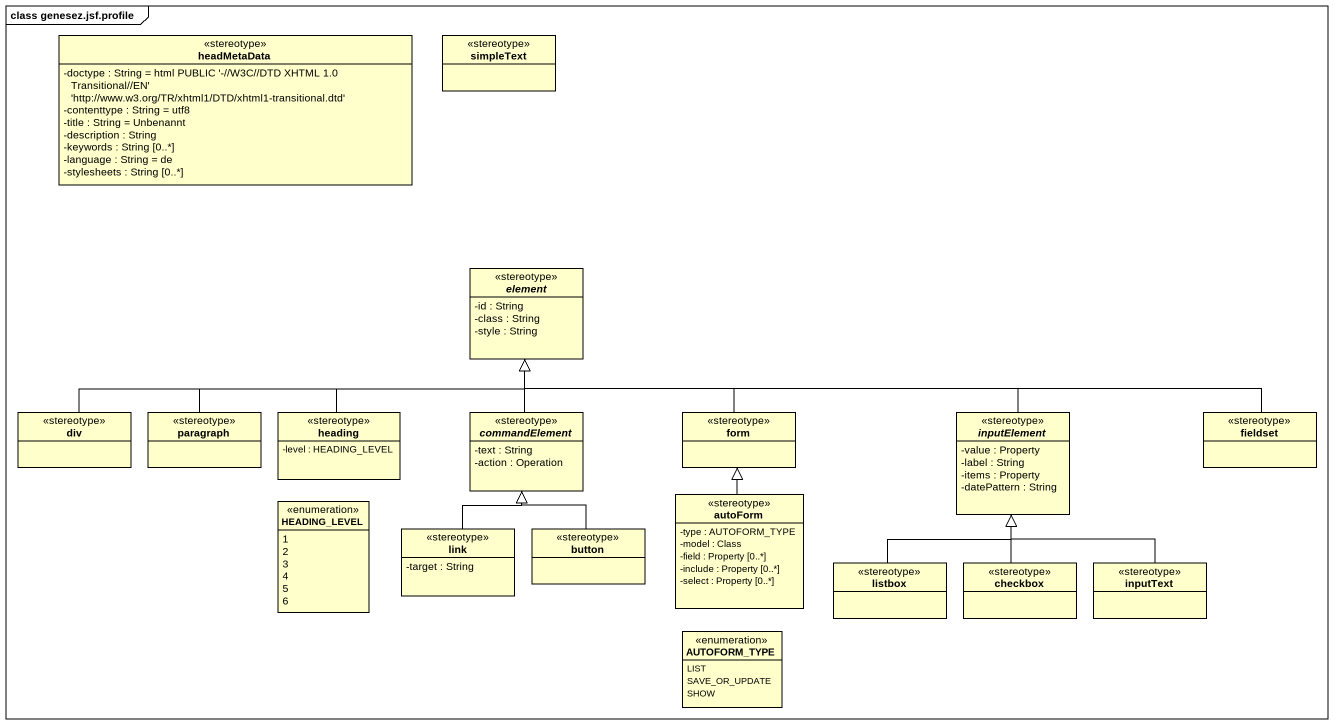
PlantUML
@startuml
mainframe class genesez.jsf.profile
hide circle
hide empty members
skinparam classAttributeIconSize 0
class headMetaData <<stereotype>> {
  -doctype : String = html PUBLIC '-~//W3C~//DTD XHTML 1.0 Transitional~//EN' 'http:~//www.w3.org/TR/xhtml1/DTD/xhtml1-transitional.dtd'
  -contenttype : String = utf8
  -title : String = Unbenannt
  -description : String
  -keywords : String [0..*]
  -language : String = de
  -stylesheets : String [0..*]
}
class simpleText <<stereotype>>
abstract class element <<stereotype>> {
  -id : String
  -class : String
  -style : String
}
class div <<stereotype>>
class paragraph <<stereotype>>
class heading <<stereotype>> {
  -level : HEADING_LEVEL
}
abstract class commandElement <<stereotype>> {
  -text : String
  -action : Operation
}
class form <<stereotype>>
abstract class inputElement <<stereotype>> {
  -value : Property
  -label : String
  -items : Property
  -datePattern : String
}
class fieldset <<stereotype>>
enum HEADING_LEVEL {
  1
  2
  3
  4
  5
  6
}
class autoForm <<stereotype>> {
  -type : AUTOFORM_TYPE
  -model : Class
  -field : Property [0..*]
  -include : Property [0..*]
  -select : Property [0..*]
}
class link <<stereotype>> {
  -target : String
}
class button <<stereotype>>
class listbox <<stereotype>>
class checkbox <<stereotype>>
class inputText <<stereotype>>
enum AUTOFORM_TYPE {
  LIST
  SAVE_OR_UPDATE
  SHOW
}
div -right-|> element
paragraph -right-|> element
heading -up-|> element
commandElement -up-|> element
form -left-|> element
inputElement -left-|> element
fieldset -left-|> element
autoForm -up-|> form
link -up-|> commandElement
button -up-|> commandElement
listbox -up-|> inputElement
checkbox -up-|> inputElement
inputText -up-|> inputElement
@enduml
